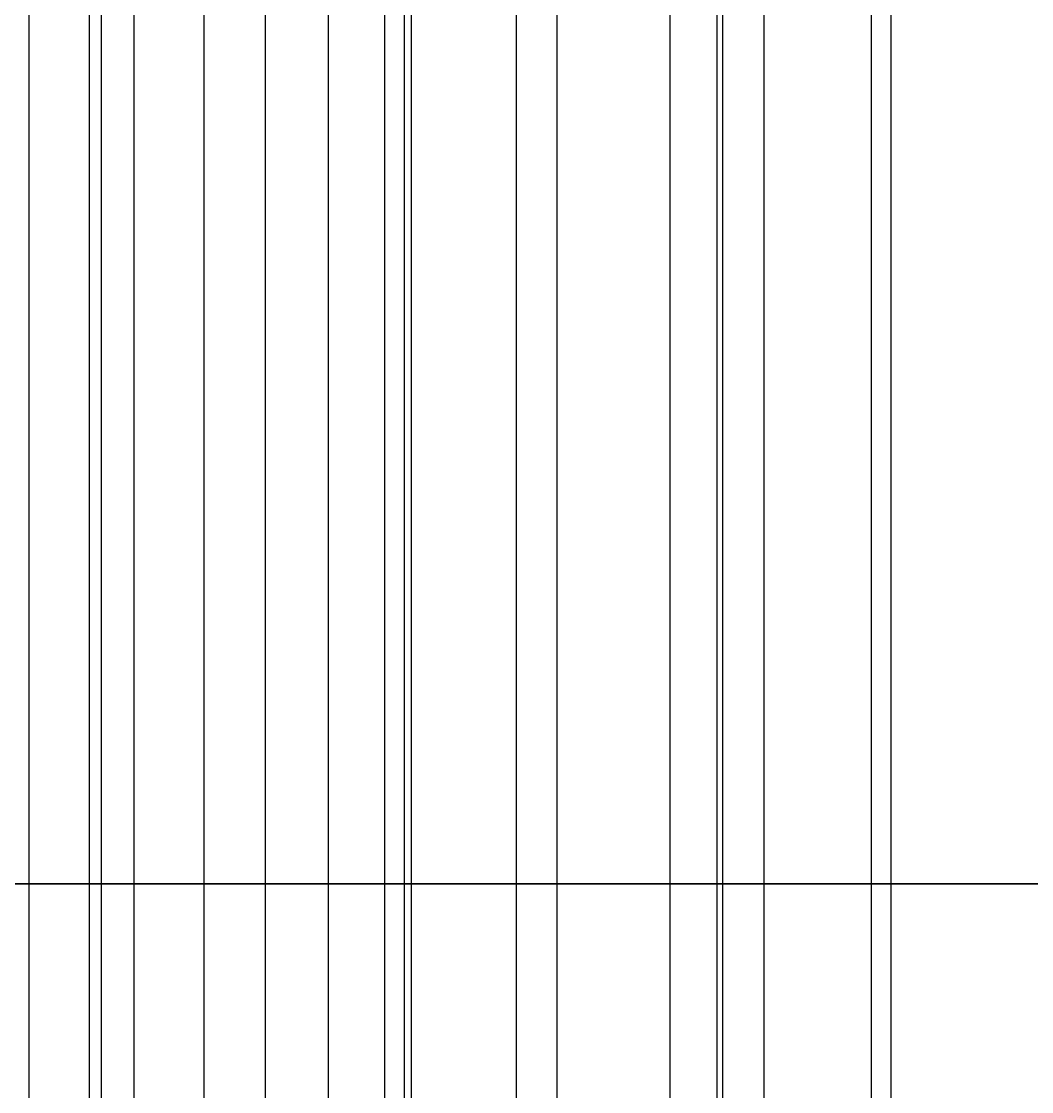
# Model space of a CAD drawing. Extents: x -60 to 60, y 140 to 264.
# Drawn here: x -55.649 to -54.051, y 197.172 to 198.863 of the extents above; entities that cross this region are included whole.
import ezdxf

# ---------------------------------------------------------------- set-up
doc = ezdxf.new("R2010")
doc.units = 0
doc.layers.add('Cut051011', color=7, linetype='CONTINUOUS')

msp = doc.modelspace()

# ---------------------------------------------------------------- linework, layer by layer
at = {"layer": 'Cut051011'}
for p, q in [((-55.6364, 197.5, 587.416), (-55.6364, 200.5, 587.416)), ((-55.6364, 197.5, 587.416), (-55.6364, 200.5, 587.416)), ((-55.6364, 197.5, 612.584), (-55.6364, 200.5, 612.584)), ((-55.6364, 197.5, 612.584), (-55.6364, 200.5, 612.584)), ((-55.5408, 197.5, 587.59), (-55.5408, 200.5, 587.59)), ((-55.5408, 197.5, 587.59), (-55.5408, 200.5, 587.59)), ((-55.5408, 197.5, 612.41), (-55.5408, 200.5, 612.41)), ((-55.5408, 197.5, 612.41), (-55.5408, 200.5, 612.41)), ((-55.5221, 197.5, 586.921), (-55.5221, 200.5, 586.921)), ((-55.5221, 197.5, 586.921), (-55.5221, 200.5, 586.921)), ((-55.5221, 197.5, 613.079), (-55.5221, 200.5, 613.079)), ((-55.5221, 197.5, 613.079), (-55.5221, 200.5, 613.079)), ((-55.4704, 197.5, 588.719), (-55.4704, 200.5, 588.719)), ((-55.4704, 197.5, 588.719), (-55.4704, 200.5, 588.719)), ((-55.4704, 197.5, 611.281), (-55.4704, 200.5, 611.281)), ((-55.4704, 197.5, 611.281), (-55.4704, 200.5, 611.281)), ((-55.3597, 197.5, 586.806), (-55.3597, 200.5, 586.806)), ((-55.3597, 197.5, 586.806), (-55.3597, 200.5, 586.806)), ((-55.3597, 197.5, 613.194), (-55.3597, 200.5, 613.194)), ((-55.3597, 197.5, 613.194), (-55.3597, 200.5, 613.194)), ((-55.2629, 197.5, 587.743), (-55.2629, 200.5, 587.743)), ((-55.2629, 197.5, 587.743), (-55.2629, 200.5, 587.743)), ((-55.2629, 197.5, 612.257), (-55.2629, 200.5, 612.257)), ((-55.2629, 197.5, 612.257), (-55.2629, 200.5, 612.257)), ((-55.1633, 197.5, 585.482), (-55.1633, 200.5, 585.482)), ((-55.1633, 197.5, 585.482), (-55.1633, 200.5, 585.482)), ((-55.1633, 197.5, 614.518), (-55.1633, 200.5, 614.518)), ((-55.1633, 197.5, 614.518), (-55.1633, 200.5, 614.518)), ((-55.0738, 197.5, 585.66), (-55.0738, 200.5, 585.66)), ((-55.0738, 197.5, 585.66), (-55.0738, 200.5, 585.66)), ((-55.0738, 197.5, 614.34), (-55.0738, 200.5, 614.34)), ((-55.0738, 197.5, 614.34), (-55.0738, 200.5, 614.34)), ((-55.0429, 197.5, 586.79), (-55.0429, 200.5, 586.79)), ((-55.0429, 197.5, 586.79), (-55.0429, 200.5, 586.79)), ((-55.0429, 197.5, 613.21), (-55.0429, 200.5, 613.21)), ((-55.0429, 197.5, 613.21), (-55.0429, 200.5, 613.21)), ((-55.0318, 197.5, 584.991), (-55.0318, 200.5, 584.991)), ((-55.0318, 197.5, 584.991), (-55.0318, 200.5, 584.991)), ((-55.0318, 197.5, 615.009), (-55.0318, 200.5, 615.009)), ((-55.0318, 197.5, 615.009), (-55.0318, 200.5, 615.009)), ((-54.8656, 197.5, 584.882), (-54.8656, 200.5, 584.882)), ((-54.8656, 197.5, 584.882), (-54.8656, 200.5, 584.882)), ((-54.8656, 197.5, 615.118), (-54.8656, 200.5, 615.118)), ((-54.8656, 197.5, 615.118), (-54.8656, 200.5, 615.118)), ((-54.8015, 197.5, 585.822), (-54.8015, 200.5, 585.822)), ((-54.8015, 197.5, 585.822), (-54.8015, 200.5, 585.822)), ((-54.8015, 197.5, 614.178), (-54.8015, 200.5, 614.178)), ((-54.8015, 197.5, 614.178), (-54.8015, 200.5, 614.178)), ((-54.6231, 197.5, 583.566), (-54.6231, 200.5, 583.566)), ((-54.6231, 197.5, 583.566), (-54.6231, 200.5, 583.566)), ((-54.6231, 197.5, 616.434), (-54.6231, 200.5, 616.434)), ((-54.6231, 197.5, 616.434), (-54.6231, 200.5, 616.434)), ((-54.5484, 197.5, 584.877), (-54.5484, 200.5, 584.877)), ((-54.5484, 197.5, 584.877), (-54.5484, 200.5, 584.877)), ((-54.5484, 197.5, 615.123), (-54.5484, 200.5, 615.123)), ((-54.5484, 197.5, 615.123), (-54.5484, 200.5, 615.123)), ((-54.5398, 197.5, 583.746), (-54.5398, 200.5, 583.746)), ((-54.5398, 197.5, 583.746), (-54.5398, 200.5, 583.746)), ((-54.5398, 197.5, 616.254), (-54.5398, 200.5, 616.254)), ((-54.5398, 197.5, 616.254), (-54.5398, 200.5, 616.254)), ((-54.4745, 197.5, 583.08), (-54.4745, 200.5, 583.08)), ((-54.4745, 197.5, 583.08), (-54.4745, 200.5, 583.08)), ((-54.4745, 197.5, 616.92), (-54.4745, 200.5, 616.92)), ((-54.4745, 197.5, 616.92), (-54.4745, 200.5, 616.92)), ((-54.3045, 197.5, 582.977), (-54.3045, 200.5, 582.977)), ((-54.3045, 197.5, 582.977), (-54.3045, 200.5, 582.977)), ((-54.3045, 197.5, 617.023), (-54.3045, 200.5, 617.023)), ((-54.3045, 197.5, 617.023), (-54.3045, 200.5, 617.023)), ((-54.2733, 197.5, 583.918), (-54.2733, 200.5, 583.918)), ((-54.2733, 197.5, 583.918), (-54.2733, 200.5, 583.918)), ((-54.2733, 197.5, 616.082), (-54.2733, 200.5, 616.082)), ((-54.2733, 197.5, 616.082), (-54.2733, 200.5, 616.082)), ((-55.6364, 194.5, 587.416), (-55.6364, 197.5, 587.416)), ((-55.6364, 194.5, 587.416), (-55.6364, 197.5, 587.416)), ((-55.6364, 194.5, 612.584), (-55.6364, 197.5, 612.584)), ((-55.6364, 194.5, 612.584), (-55.6364, 197.5, 612.584)), ((-55.5408, 194.5, 587.59), (-55.5408, 197.5, 587.59)), ((-55.5408, 194.5, 587.59), (-55.5408, 197.5, 587.59)), ((-55.5408, 194.5, 612.41), (-55.5408, 197.5, 612.41)), ((-55.5408, 194.5, 612.41), (-55.5408, 197.5, 612.41)), ((-55.5221, 194.5, 586.921), (-55.5221, 197.5, 586.921)), ((-55.5221, 194.5, 586.921), (-55.5221, 197.5, 586.921)), ((-55.5221, 194.5, 613.079), (-55.5221, 197.5, 613.079)), ((-55.5221, 194.5, 613.079), (-55.5221, 197.5, 613.079)), ((-55.4704, 194.5, 588.719), (-55.4704, 197.5, 588.719)), ((-55.4704, 194.5, 588.719), (-55.4704, 197.5, 588.719)), ((-55.4704, 194.5, 611.281), (-55.4704, 197.5, 611.281)), ((-55.4704, 194.5, 611.281), (-55.4704, 197.5, 611.281)), ((-55.3597, 194.5, 586.806), (-55.3597, 197.5, 586.806)), ((-55.3597, 194.5, 586.806), (-55.3597, 197.5, 586.806)), ((-55.3597, 194.5, 613.194), (-55.3597, 197.5, 613.194)), ((-55.3597, 194.5, 613.194), (-55.3597, 197.5, 613.194)), ((-55.2629, 194.5, 587.743), (-55.2629, 197.5, 587.743)), ((-55.2629, 194.5, 587.743), (-55.2629, 197.5, 587.743)), ((-55.2629, 194.5, 612.257), (-55.2629, 197.5, 612.257)), ((-55.2629, 194.5, 612.257), (-55.2629, 197.5, 612.257)), ((-55.1633, 194.5, 585.482), (-55.1633, 197.5, 585.482)), ((-55.1633, 194.5, 585.482), (-55.1633, 197.5, 585.482)), ((-55.1633, 194.5, 614.518), (-55.1633, 197.5, 614.518)), ((-55.1633, 194.5, 614.518), (-55.1633, 197.5, 614.518)), ((-55.0738, 194.5, 585.66), (-55.0738, 197.5, 585.66)), ((-55.0738, 194.5, 585.66), (-55.0738, 197.5, 585.66)), ((-55.0738, 194.5, 614.34), (-55.0738, 197.5, 614.34)), ((-55.0738, 194.5, 614.34), (-55.0738, 197.5, 614.34)), ((-55.0429, 194.5, 586.79), (-55.0429, 197.5, 586.79)), ((-55.0429, 194.5, 586.79), (-55.0429, 197.5, 586.79)), ((-55.0429, 194.5, 613.21), (-55.0429, 197.5, 613.21)), ((-55.0429, 194.5, 613.21), (-55.0429, 197.5, 613.21)), ((-55.0318, 194.5, 584.991), (-55.0318, 197.5, 584.991)), ((-55.0318, 194.5, 584.991), (-55.0318, 197.5, 584.991)), ((-55.0318, 194.5, 615.009), (-55.0318, 197.5, 615.009)), ((-55.0318, 194.5, 615.009), (-55.0318, 197.5, 615.009)), ((-54.8656, 194.5, 584.882), (-54.8656, 197.5, 584.882)), ((-54.8656, 194.5, 584.882), (-54.8656, 197.5, 584.882)), ((-54.8656, 194.5, 615.118), (-54.8656, 197.5, 615.118)), ((-54.8656, 194.5, 615.118), (-54.8656, 197.5, 615.118)), ((-54.8015, 194.5, 585.822), (-54.8015, 197.5, 585.822)), ((-54.8015, 194.5, 585.822), (-54.8015, 197.5, 585.822)), ((-54.8015, 194.5, 614.178), (-54.8015, 197.5, 614.178)), ((-54.8015, 194.5, 614.178), (-54.8015, 197.5, 614.178)), ((-54.6231, 194.5, 583.566), (-54.6231, 197.5, 583.566)), ((-54.6231, 194.5, 583.566), (-54.6231, 197.5, 583.566)), ((-54.6231, 194.5, 616.434), (-54.6231, 197.5, 616.434)), ((-54.6231, 194.5, 616.434), (-54.6231, 197.5, 616.434)), ((-54.5484, 194.5, 584.877), (-54.5484, 197.5, 584.877)), ((-54.5484, 194.5, 584.877), (-54.5484, 197.5, 584.877)), ((-54.5484, 194.5, 615.123), (-54.5484, 197.5, 615.123)), ((-54.5484, 194.5, 615.123), (-54.5484, 197.5, 615.123)), ((-54.5398, 194.5, 583.746), (-54.5398, 197.5, 583.746)), ((-54.5398, 194.5, 583.746), (-54.5398, 197.5, 583.746)), ((-54.5398, 194.5, 616.254), (-54.5398, 197.5, 616.254)), ((-54.5398, 194.5, 616.254), (-54.5398, 197.5, 616.254)), ((-54.4745, 194.5, 583.08), (-54.4745, 197.5, 583.08)), ((-54.4745, 194.5, 583.08), (-54.4745, 197.5, 583.08)), ((-54.4745, 194.5, 616.92), (-54.4745, 197.5, 616.92)), ((-54.4745, 194.5, 616.92), (-54.4745, 197.5, 616.92)), ((-54.3045, 194.5, 582.977), (-54.3045, 197.5, 582.977)), ((-54.3045, 194.5, 582.977), (-54.3045, 197.5, 582.977)), ((-54.3045, 194.5, 617.023), (-54.3045, 197.5, 617.023)), ((-54.3045, 194.5, 617.023), (-54.3045, 197.5, 617.023)), ((-54.2733, 194.5, 583.918), (-54.2733, 197.5, 583.918)), ((-54.2733, 194.5, 583.918), (-54.2733, 197.5, 583.918)), ((-54.2733, 194.5, 616.082), (-54.2733, 197.5, 616.082)), ((-54.2733, 194.5, 616.082), (-54.2733, 197.5, 616.082))]:
    msp.add_line(p, q, dxfattribs=at)
for centre in [(0, 203.5), (0, 203.5), (0, 200.5), (0, 200.5)]:
    msp.add_circle(centre, 60, dxfattribs=at)
for points, degree, knots in [([(-55.657, 197.5, 589.68), (-55.5899, 197.5, 589.728), (-55.5231, 197.5, 589.801), (-55.479, 197.5, 589.897), (-55.4344, 197.5, 589.992), (-55.4159, 197.5, 590.111), (-55.4366, 197.5, 590.225), (-55.4562, 197.5, 590.339), (-55.5143, 197.5, 590.445), (-55.5887, 197.5, 590.519), (-55.6631, 197.5, 590.594), (-55.7507, 197.5, 590.64), (-55.8303, 197.5, 590.662)], 3, [0, 0, 0, 0, 0.558599, 0.558599, 0.558599, 1.1172, 1.1172, 1.1172, 1.6758, 1.6758, 1.6758, 2.2344, 2.2344, 2.2344, 2.2344]), ([(-55.8303, 197.5, 609.338), (-55.7507, 197.5, 609.36), (-55.6631, 197.5, 609.406), (-55.5887, 197.5, 609.481), (-55.5143, 197.5, 609.555), (-55.4562, 197.5, 609.661), (-55.4366, 197.5, 609.775), (-55.4159, 197.5, 609.889), (-55.4344, 197.5, 610.008), (-55.479, 197.5, 610.103), (-55.5231, 197.5, 610.199), (-55.5899, 197.5, 610.272), (-55.657, 197.5, 610.32)], 3, [0, 0, 0, 0, 0.558599, 0.558599, 0.558599, 1.1172, 1.1172, 1.1172, 1.6758, 1.6758, 1.6758, 2.2344, 2.2344, 2.2344, 2.2344]), ([(-55.657, 197.5, 589.68), (-55.5899, 197.5, 589.728), (-55.5231, 197.5, 589.801), (-55.479, 197.5, 589.897), (-55.4344, 197.5, 589.992), (-55.4159, 197.5, 590.111), (-55.4366, 197.5, 590.225), (-55.4562, 197.5, 590.339), (-55.5143, 197.5, 590.445), (-55.5887, 197.5, 590.519), (-55.6631, 197.5, 590.594), (-55.7507, 197.5, 590.64), (-55.8303, 197.5, 590.662)], 3, [0, 0, 0, 0, 0.558599, 0.558599, 0.558599, 1.1172, 1.1172, 1.1172, 1.6758, 1.6758, 1.6758, 2.2344, 2.2344, 2.2344, 2.2344]), ([(-55.8303, 197.5, 609.338), (-55.7507, 197.5, 609.36), (-55.6631, 197.5, 609.406), (-55.5887, 197.5, 609.481), (-55.5143, 197.5, 609.555), (-55.4562, 197.5, 609.661), (-55.4366, 197.5, 609.775), (-55.4159, 197.5, 609.889), (-55.4344, 197.5, 610.008), (-55.479, 197.5, 610.103), (-55.5231, 197.5, 610.199), (-55.5899, 197.5, 610.272), (-55.657, 197.5, 610.32)], 3, [0, 0, 0, 0, 0.558599, 0.558599, 0.558599, 1.1172, 1.1172, 1.1172, 1.6758, 1.6758, 1.6758, 2.2344, 2.2344, 2.2344, 2.2344]), ([(-55.657, 197.5, 589.68), (-55.5899, 197.5, 589.728), (-55.5231, 197.5, 589.801), (-55.479, 197.5, 589.897), (-55.4344, 197.5, 589.992), (-55.4159, 197.5, 590.111), (-55.4366, 197.5, 590.225), (-55.4562, 197.5, 590.339), (-55.5143, 197.5, 590.445), (-55.5887, 197.5, 590.519), (-55.6631, 197.5, 590.594), (-55.7507, 197.5, 590.64), (-55.8303, 197.5, 590.662)], 3, [0, 0, 0, 0, 0.558599, 0.558599, 0.558599, 1.1172, 1.1172, 1.1172, 1.6758, 1.6758, 1.6758, 2.2344, 2.2344, 2.2344, 2.2344]), ([(-55.8303, 197.5, 609.338), (-55.7507, 197.5, 609.36), (-55.6631, 197.5, 609.406), (-55.5887, 197.5, 609.481), (-55.5143, 197.5, 609.555), (-55.4562, 197.5, 609.661), (-55.4366, 197.5, 609.775), (-55.4159, 197.5, 609.889), (-55.4344, 197.5, 610.008), (-55.479, 197.5, 610.103), (-55.5231, 197.5, 610.199), (-55.5899, 197.5, 610.272), (-55.657, 197.5, 610.32)], 3, [0, 0, 0, 0, 0.558599, 0.558599, 0.558599, 1.1172, 1.1172, 1.1172, 1.6758, 1.6758, 1.6758, 2.2344, 2.2344, 2.2344, 2.2344]), ([(-55.657, 197.5, 589.68), (-55.5899, 197.5, 589.728), (-55.5231, 197.5, 589.801), (-55.479, 197.5, 589.897), (-55.4344, 197.5, 589.992), (-55.4159, 197.5, 590.111), (-55.4366, 197.5, 590.225), (-55.4562, 197.5, 590.339), (-55.5143, 197.5, 590.445), (-55.5887, 197.5, 590.519), (-55.6631, 197.5, 590.594), (-55.7507, 197.5, 590.64), (-55.8303, 197.5, 590.662)], 3, [0, 0, 0, 0, 0.558599, 0.558599, 0.558599, 1.1172, 1.1172, 1.1172, 1.6758, 1.6758, 1.6758, 2.2344, 2.2344, 2.2344, 2.2344]), ([(-55.8303, 197.5, 609.338), (-55.7507, 197.5, 609.36), (-55.6631, 197.5, 609.406), (-55.5887, 197.5, 609.481), (-55.5143, 197.5, 609.555), (-55.4562, 197.5, 609.661), (-55.4366, 197.5, 609.775), (-55.4159, 197.5, 609.889), (-55.4344, 197.5, 610.008), (-55.479, 197.5, 610.103), (-55.5231, 197.5, 610.199), (-55.5899, 197.5, 610.272), (-55.657, 197.5, 610.32)], 3, [0, 0, 0, 0, 0.558599, 0.558599, 0.558599, 1.1172, 1.1172, 1.1172, 1.6758, 1.6758, 1.6758, 2.2344, 2.2344, 2.2344, 2.2344]), ([(-55.6364, 197.5, 587.416), (-55.6487, 197.5, 587.468), (-55.6216, 197.5, 587.521), (-55.591, 197.5, 587.573), (-55.5408, 197.5, 587.59)], 2, [0, 0, 0, 0.724386, 0.724386, 1.44877, 1.44877, 1.44877]), ([(-55.5408, 197.5, 612.41), (-55.591, 197.5, 612.427), (-55.6216, 197.5, 612.479), (-55.6487, 197.5, 612.532), (-55.6364, 197.5, 612.584)], 2, [0, 0, 0, 0.724386, 0.724386, 1.44877, 1.44877, 1.44877]), ([(-55.6364, 197.5, 587.416), (-55.6487, 197.5, 587.468), (-55.6216, 197.5, 587.521), (-55.591, 197.5, 587.573), (-55.5408, 197.5, 587.59)], 2, [0, 0, 0, 0.724386, 0.724386, 1.44877, 1.44877, 1.44877]), ([(-55.5408, 197.5, 612.41), (-55.591, 197.5, 612.427), (-55.6216, 197.5, 612.479), (-55.6487, 197.5, 612.532), (-55.6364, 197.5, 612.584)], 2, [0, 0, 0, 0.724386, 0.724386, 1.44877, 1.44877, 1.44877]), ([(-55.6364, 197.5, 587.416), (-55.6487, 197.5, 587.468), (-55.6216, 197.5, 587.521), (-55.591, 197.5, 587.573), (-55.5408, 197.5, 587.59)], 2, [0, 0, 0, 0.724386, 0.724386, 1.44877, 1.44877, 1.44877]), ([(-55.5408, 197.5, 612.41), (-55.591, 197.5, 612.427), (-55.6216, 197.5, 612.479), (-55.6487, 197.5, 612.532), (-55.6364, 197.5, 612.584)], 2, [0, 0, 0, 0.724386, 0.724386, 1.44877, 1.44877, 1.44877]), ([(-55.6364, 197.5, 587.416), (-55.6487, 197.5, 587.468), (-55.6216, 197.5, 587.521), (-55.591, 197.5, 587.573), (-55.5408, 197.5, 587.59)], 2, [0, 0, 0, 0.724386, 0.724386, 1.44877, 1.44877, 1.44877]), ([(-55.5408, 197.5, 612.41), (-55.591, 197.5, 612.427), (-55.6216, 197.5, 612.479), (-55.6487, 197.5, 612.532), (-55.6364, 197.5, 612.584)], 2, [0, 0, 0, 0.724386, 0.724386, 1.44877, 1.44877, 1.44877]), ([(-55.3597, 197.5, 586.806), (-55.4125, 197.5, 586.8), (-55.4626, 197.5, 586.833), (-55.5105, 197.5, 586.869), (-55.5221, 197.5, 586.921)], 2, [0, 0, 0, 0.724386, 0.724386, 1.44877, 1.44877, 1.44877]), ([(-55.5221, 197.5, 613.079), (-55.5105, 197.5, 613.131), (-55.4626, 197.5, 613.167), (-55.4125, 197.5, 613.2), (-55.3597, 197.5, 613.194)], 2, [0, 0, 0, 0.724386, 0.724386, 1.44877, 1.44877, 1.44877]), ([(-55.3597, 197.5, 586.806), (-55.4125, 197.5, 586.8), (-55.4626, 197.5, 586.833), (-55.5105, 197.5, 586.869), (-55.5221, 197.5, 586.921)], 2, [0, 0, 0, 0.724386, 0.724386, 1.44877, 1.44877, 1.44877]), ([(-55.5221, 197.5, 613.079), (-55.5105, 197.5, 613.131), (-55.4626, 197.5, 613.167), (-55.4125, 197.5, 613.2), (-55.3597, 197.5, 613.194)], 2, [0, 0, 0, 0.724386, 0.724386, 1.44877, 1.44877, 1.44877]), ([(-55.3597, 197.5, 586.806), (-55.4125, 197.5, 586.8), (-55.4626, 197.5, 586.833), (-55.5105, 197.5, 586.869), (-55.5221, 197.5, 586.921)], 2, [0, 0, 0, 0.724386, 0.724386, 1.44877, 1.44877, 1.44877]), ([(-55.5221, 197.5, 613.079), (-55.5105, 197.5, 613.131), (-55.4626, 197.5, 613.167), (-55.4125, 197.5, 613.2), (-55.3597, 197.5, 613.194)], 2, [0, 0, 0, 0.724386, 0.724386, 1.44877, 1.44877, 1.44877]), ([(-55.3597, 197.5, 586.806), (-55.4125, 197.5, 586.8), (-55.4626, 197.5, 586.833), (-55.5105, 197.5, 586.869), (-55.5221, 197.5, 586.921)], 2, [0, 0, 0, 0.724386, 0.724386, 1.44877, 1.44877, 1.44877]), ([(-55.5221, 197.5, 613.079), (-55.5105, 197.5, 613.131), (-55.4626, 197.5, 613.167), (-55.4125, 197.5, 613.2), (-55.3597, 197.5, 613.194)], 2, [0, 0, 0, 0.724386, 0.724386, 1.44877, 1.44877, 1.44877]), ([(-55.2629, 197.5, 587.743), (-55.1976, 197.5, 587.794), (-55.1334, 197.5, 587.869), (-55.0926, 197.5, 587.967), (-55.0514, 197.5, 588.063), (-55.037, 197.5, 588.183), (-55.0617, 197.5, 588.296), (-55.0853, 197.5, 588.41), (-55.147, 197.5, 588.513), (-55.224, 197.5, 588.585), (-55.3009, 197.5, 588.657), (-55.39, 197.5, 588.7), (-55.4704, 197.5, 588.719)], 3, [0, 0, 0, 0, 0.558599, 0.558599, 0.558599, 1.1172, 1.1172, 1.1172, 1.6758, 1.6758, 1.6758, 2.2344, 2.2344, 2.2344, 2.2344]), ([(-55.4704, 197.5, 611.281), (-55.39, 197.5, 611.3), (-55.3009, 197.5, 611.343), (-55.224, 197.5, 611.415), (-55.147, 197.5, 611.487), (-55.0853, 197.5, 611.59), (-55.0617, 197.5, 611.704), (-55.037, 197.5, 611.817), (-55.0514, 197.5, 611.937), (-55.0926, 197.5, 612.033), (-55.1334, 197.5, 612.131), (-55.1976, 197.5, 612.206), (-55.2629, 197.5, 612.257)], 3, [0, 0, 0, 0, 0.558599, 0.558599, 0.558599, 1.1172, 1.1172, 1.1172, 1.6758, 1.6758, 1.6758, 2.2344, 2.2344, 2.2344, 2.2344]), ([(-55.2629, 197.5, 587.743), (-55.1976, 197.5, 587.794), (-55.1334, 197.5, 587.869), (-55.0926, 197.5, 587.967), (-55.0514, 197.5, 588.063), (-55.037, 197.5, 588.183), (-55.0617, 197.5, 588.296), (-55.0853, 197.5, 588.41), (-55.147, 197.5, 588.513), (-55.224, 197.5, 588.585), (-55.3009, 197.5, 588.657), (-55.39, 197.5, 588.7), (-55.4704, 197.5, 588.719)], 3, [0, 0, 0, 0, 0.558599, 0.558599, 0.558599, 1.1172, 1.1172, 1.1172, 1.6758, 1.6758, 1.6758, 2.2344, 2.2344, 2.2344, 2.2344]), ([(-55.4704, 197.5, 611.281), (-55.39, 197.5, 611.3), (-55.3009, 197.5, 611.343), (-55.224, 197.5, 611.415), (-55.147, 197.5, 611.487), (-55.0853, 197.5, 611.59), (-55.0617, 197.5, 611.704), (-55.037, 197.5, 611.817), (-55.0514, 197.5, 611.937), (-55.0926, 197.5, 612.033), (-55.1334, 197.5, 612.131), (-55.1976, 197.5, 612.206), (-55.2629, 197.5, 612.257)], 3, [0, 0, 0, 0, 0.558599, 0.558599, 0.558599, 1.1172, 1.1172, 1.1172, 1.6758, 1.6758, 1.6758, 2.2344, 2.2344, 2.2344, 2.2344]), ([(-55.2629, 197.5, 587.743), (-55.1976, 197.5, 587.794), (-55.1334, 197.5, 587.869), (-55.0926, 197.5, 587.967), (-55.0514, 197.5, 588.063), (-55.037, 197.5, 588.183), (-55.0617, 197.5, 588.296), (-55.0853, 197.5, 588.41), (-55.147, 197.5, 588.513), (-55.224, 197.5, 588.585), (-55.3009, 197.5, 588.657), (-55.39, 197.5, 588.7), (-55.4704, 197.5, 588.719)], 3, [0, 0, 0, 0, 0.558599, 0.558599, 0.558599, 1.1172, 1.1172, 1.1172, 1.6758, 1.6758, 1.6758, 2.2344, 2.2344, 2.2344, 2.2344]), ([(-55.4704, 197.5, 611.281), (-55.39, 197.5, 611.3), (-55.3009, 197.5, 611.343), (-55.224, 197.5, 611.415), (-55.147, 197.5, 611.487), (-55.0853, 197.5, 611.59), (-55.0617, 197.5, 611.704), (-55.037, 197.5, 611.817), (-55.0514, 197.5, 611.937), (-55.0926, 197.5, 612.033), (-55.1334, 197.5, 612.131), (-55.1976, 197.5, 612.206), (-55.2629, 197.5, 612.257)], 3, [0, 0, 0, 0, 0.558599, 0.558599, 0.558599, 1.1172, 1.1172, 1.1172, 1.6758, 1.6758, 1.6758, 2.2344, 2.2344, 2.2344, 2.2344]), ([(-55.2629, 197.5, 587.743), (-55.1976, 197.5, 587.794), (-55.1334, 197.5, 587.869), (-55.0926, 197.5, 587.967), (-55.0514, 197.5, 588.063), (-55.037, 197.5, 588.183), (-55.0617, 197.5, 588.296), (-55.0853, 197.5, 588.41), (-55.147, 197.5, 588.513), (-55.224, 197.5, 588.585), (-55.3009, 197.5, 588.657), (-55.39, 197.5, 588.7), (-55.4704, 197.5, 588.719)], 3, [0, 0, 0, 0, 0.558599, 0.558599, 0.558599, 1.1172, 1.1172, 1.1172, 1.6758, 1.6758, 1.6758, 2.2344, 2.2344, 2.2344, 2.2344]), ([(-55.4704, 197.5, 611.281), (-55.39, 197.5, 611.3), (-55.3009, 197.5, 611.343), (-55.224, 197.5, 611.415), (-55.147, 197.5, 611.487), (-55.0853, 197.5, 611.59), (-55.0617, 197.5, 611.704), (-55.037, 197.5, 611.817), (-55.0514, 197.5, 611.937), (-55.0926, 197.5, 612.033), (-55.1334, 197.5, 612.131), (-55.1976, 197.5, 612.206), (-55.2629, 197.5, 612.257)], 3, [0, 0, 0, 0, 0.558599, 0.558599, 0.558599, 1.1172, 1.1172, 1.1172, 1.6758, 1.6758, 1.6758, 2.2344, 2.2344, 2.2344, 2.2344]), ([(-55.1633, 197.5, 585.482), (-55.1774, 197.5, 585.533), (-55.1522, 197.5, 585.588), (-55.1234, 197.5, 585.64), (-55.0738, 197.5, 585.66)], 2, [0, 0, 0, 0.724386, 0.724386, 1.44877, 1.44877, 1.44877]), ([(-55.0738, 197.5, 614.34), (-55.1234, 197.5, 614.36), (-55.1522, 197.5, 614.412), (-55.1774, 197.5, 614.467), (-55.1633, 197.5, 614.518)], 2, [0, 0, 0, 0.724386, 0.724386, 1.44877, 1.44877, 1.44877]), ([(-55.1633, 197.5, 585.482), (-55.1774, 197.5, 585.533), (-55.1522, 197.5, 585.588), (-55.1234, 197.5, 585.64), (-55.0738, 197.5, 585.66)], 2, [0, 0, 0, 0.724386, 0.724386, 1.44877, 1.44877, 1.44877]), ([(-55.0738, 197.5, 614.34), (-55.1234, 197.5, 614.36), (-55.1522, 197.5, 614.412), (-55.1774, 197.5, 614.467), (-55.1633, 197.5, 614.518)], 2, [0, 0, 0, 0.724386, 0.724386, 1.44877, 1.44877, 1.44877]), ([(-55.1633, 197.5, 585.482), (-55.1774, 197.5, 585.533), (-55.1522, 197.5, 585.588), (-55.1234, 197.5, 585.64), (-55.0738, 197.5, 585.66)], 2, [0, 0, 0, 0.724386, 0.724386, 1.44877, 1.44877, 1.44877]), ([(-55.0738, 197.5, 614.34), (-55.1234, 197.5, 614.36), (-55.1522, 197.5, 614.412), (-55.1774, 197.5, 614.467), (-55.1633, 197.5, 614.518)], 2, [0, 0, 0, 0.724386, 0.724386, 1.44877, 1.44877, 1.44877]), ([(-55.1633, 197.5, 585.482), (-55.1774, 197.5, 585.533), (-55.1522, 197.5, 585.588), (-55.1234, 197.5, 585.64), (-55.0738, 197.5, 585.66)], 2, [0, 0, 0, 0.724386, 0.724386, 1.44877, 1.44877, 1.44877]), ([(-55.0738, 197.5, 614.34), (-55.1234, 197.5, 614.36), (-55.1522, 197.5, 614.412), (-55.1774, 197.5, 614.467), (-55.1633, 197.5, 614.518)], 2, [0, 0, 0, 0.724386, 0.724386, 1.44877, 1.44877, 1.44877]), ([(-54.8015, 197.5, 585.822), (-54.738, 197.5, 585.875), (-54.6764, 197.5, 585.952), (-54.639, 197.5, 586.051), (-54.6013, 197.5, 586.149), (-54.5911, 197.5, 586.269), (-54.6197, 197.5, 586.382), (-54.6472, 197.5, 586.495), (-54.7125, 197.5, 586.596), (-54.7919, 197.5, 586.665), (-54.8714, 197.5, 586.734), (-54.9619, 197.5, 586.773), (-55.0429, 197.5, 586.79)], 3, [0, 0, 0, 0, 0.558599, 0.558599, 0.558599, 1.1172, 1.1172, 1.1172, 1.6758, 1.6758, 1.6758, 2.2344, 2.2344, 2.2344, 2.2344]), ([(-55.0429, 197.5, 613.21), (-54.9619, 197.5, 613.227), (-54.8714, 197.5, 613.266), (-54.7919, 197.5, 613.335), (-54.7125, 197.5, 613.404), (-54.6472, 197.5, 613.505), (-54.6197, 197.5, 613.618), (-54.5911, 197.5, 613.731), (-54.6013, 197.5, 613.851), (-54.639, 197.5, 613.949), (-54.6764, 197.5, 614.048), (-54.738, 197.5, 614.125), (-54.8015, 197.5, 614.178)], 3, [0, 0, 0, 0, 0.558599, 0.558599, 0.558599, 1.1172, 1.1172, 1.1172, 1.6758, 1.6758, 1.6758, 2.2344, 2.2344, 2.2344, 2.2344]), ([(-54.8015, 197.5, 585.822), (-54.738, 197.5, 585.875), (-54.6764, 197.5, 585.952), (-54.639, 197.5, 586.051), (-54.6013, 197.5, 586.149), (-54.5911, 197.5, 586.269), (-54.6197, 197.5, 586.382), (-54.6472, 197.5, 586.495), (-54.7125, 197.5, 586.596), (-54.7919, 197.5, 586.665), (-54.8714, 197.5, 586.734), (-54.9619, 197.5, 586.773), (-55.0429, 197.5, 586.79)], 3, [0, 0, 0, 0, 0.558599, 0.558599, 0.558599, 1.1172, 1.1172, 1.1172, 1.6758, 1.6758, 1.6758, 2.2344, 2.2344, 2.2344, 2.2344]), ([(-55.0429, 197.5, 613.21), (-54.9619, 197.5, 613.227), (-54.8714, 197.5, 613.266), (-54.7919, 197.5, 613.335), (-54.7125, 197.5, 613.404), (-54.6472, 197.5, 613.505), (-54.6197, 197.5, 613.618), (-54.5911, 197.5, 613.731), (-54.6013, 197.5, 613.851), (-54.639, 197.5, 613.949), (-54.6764, 197.5, 614.048), (-54.738, 197.5, 614.125), (-54.8015, 197.5, 614.178)], 3, [0, 0, 0, 0, 0.558599, 0.558599, 0.558599, 1.1172, 1.1172, 1.1172, 1.6758, 1.6758, 1.6758, 2.2344, 2.2344, 2.2344, 2.2344]), ([(-54.8015, 197.5, 585.822), (-54.738, 197.5, 585.875), (-54.6764, 197.5, 585.952), (-54.639, 197.5, 586.051), (-54.6013, 197.5, 586.149), (-54.5911, 197.5, 586.269), (-54.6197, 197.5, 586.382), (-54.6472, 197.5, 586.495), (-54.7125, 197.5, 586.596), (-54.7919, 197.5, 586.665), (-54.8714, 197.5, 586.734), (-54.9619, 197.5, 586.773), (-55.0429, 197.5, 586.79)], 3, [0, 0, 0, 0, 0.558599, 0.558599, 0.558599, 1.1172, 1.1172, 1.1172, 1.6758, 1.6758, 1.6758, 2.2344, 2.2344, 2.2344, 2.2344]), ([(-55.0429, 197.5, 613.21), (-54.9619, 197.5, 613.227), (-54.8714, 197.5, 613.266), (-54.7919, 197.5, 613.335), (-54.7125, 197.5, 613.404), (-54.6472, 197.5, 613.505), (-54.6197, 197.5, 613.618), (-54.5911, 197.5, 613.731), (-54.6013, 197.5, 613.851), (-54.639, 197.5, 613.949), (-54.6764, 197.5, 614.048), (-54.738, 197.5, 614.125), (-54.8015, 197.5, 614.178)], 3, [0, 0, 0, 0, 0.558599, 0.558599, 0.558599, 1.1172, 1.1172, 1.1172, 1.6758, 1.6758, 1.6758, 2.2344, 2.2344, 2.2344, 2.2344]), ([(-54.8015, 197.5, 585.822), (-54.738, 197.5, 585.875), (-54.6764, 197.5, 585.952), (-54.639, 197.5, 586.051), (-54.6013, 197.5, 586.149), (-54.5911, 197.5, 586.269), (-54.6197, 197.5, 586.382), (-54.6472, 197.5, 586.495), (-54.7125, 197.5, 586.596), (-54.7919, 197.5, 586.665), (-54.8714, 197.5, 586.734), (-54.9619, 197.5, 586.773), (-55.0429, 197.5, 586.79)], 3, [0, 0, 0, 0, 0.558599, 0.558599, 0.558599, 1.1172, 1.1172, 1.1172, 1.6758, 1.6758, 1.6758, 2.2344, 2.2344, 2.2344, 2.2344]), ([(-55.0429, 197.5, 613.21), (-54.9619, 197.5, 613.227), (-54.8714, 197.5, 613.266), (-54.7919, 197.5, 613.335), (-54.7125, 197.5, 613.404), (-54.6472, 197.5, 613.505), (-54.6197, 197.5, 613.618), (-54.5911, 197.5, 613.731), (-54.6013, 197.5, 613.851), (-54.639, 197.5, 613.949), (-54.6764, 197.5, 614.048), (-54.738, 197.5, 614.125), (-54.8015, 197.5, 614.178)], 3, [0, 0, 0, 0, 0.558599, 0.558599, 0.558599, 1.1172, 1.1172, 1.1172, 1.6758, 1.6758, 1.6758, 2.2344, 2.2344, 2.2344, 2.2344]), ([(-54.8656, 197.5, 584.882), (-54.9181, 197.5, 584.874), (-54.9693, 197.5, 584.905), (-55.0184, 197.5, 584.94), (-55.0318, 197.5, 584.991)], 2, [0, 0, 0, 0.724386, 0.724386, 1.44877, 1.44877, 1.44877]), ([(-55.0318, 197.5, 615.009), (-55.0184, 197.5, 615.06), (-54.9693, 197.5, 615.095), (-54.9181, 197.5, 615.126), (-54.8656, 197.5, 615.118)], 2, [0, 0, 0, 0.724386, 0.724386, 1.44877, 1.44877, 1.44877]), ([(-54.8656, 197.5, 584.882), (-54.9181, 197.5, 584.874), (-54.9693, 197.5, 584.905), (-55.0184, 197.5, 584.94), (-55.0318, 197.5, 584.991)], 2, [0, 0, 0, 0.724386, 0.724386, 1.44877, 1.44877, 1.44877]), ([(-55.0318, 197.5, 615.009), (-55.0184, 197.5, 615.06), (-54.9693, 197.5, 615.095), (-54.9181, 197.5, 615.126), (-54.8656, 197.5, 615.118)], 2, [0, 0, 0, 0.724386, 0.724386, 1.44877, 1.44877, 1.44877]), ([(-54.8656, 197.5, 584.882), (-54.9181, 197.5, 584.874), (-54.9693, 197.5, 584.905), (-55.0184, 197.5, 584.94), (-55.0318, 197.5, 584.991)], 2, [0, 0, 0, 0.724386, 0.724386, 1.44877, 1.44877, 1.44877]), ([(-55.0318, 197.5, 615.009), (-55.0184, 197.5, 615.06), (-54.9693, 197.5, 615.095), (-54.9181, 197.5, 615.126), (-54.8656, 197.5, 615.118)], 2, [0, 0, 0, 0.724386, 0.724386, 1.44877, 1.44877, 1.44877]), ([(-54.8656, 197.5, 584.882), (-54.9181, 197.5, 584.874), (-54.9693, 197.5, 584.905), (-55.0184, 197.5, 584.94), (-55.0318, 197.5, 584.991)], 2, [0, 0, 0, 0.724386, 0.724386, 1.44877, 1.44877, 1.44877]), ([(-55.0318, 197.5, 615.009), (-55.0184, 197.5, 615.06), (-54.9693, 197.5, 615.095), (-54.9181, 197.5, 615.126), (-54.8656, 197.5, 615.118)], 2, [0, 0, 0, 0.724386, 0.724386, 1.44877, 1.44877, 1.44877]), ([(-54.6231, 197.5, 583.566), (-54.6389, 197.5, 583.616), (-54.6156, 197.5, 583.672), (-54.5887, 197.5, 583.725), (-54.5398, 197.5, 583.746)], 2, [0, 0, 0, 0.724386, 0.724386, 1.44877, 1.44877, 1.44877]), ([(-54.5398, 197.5, 616.254), (-54.5887, 197.5, 616.275), (-54.6156, 197.5, 616.328), (-54.6389, 197.5, 616.384), (-54.6231, 197.5, 616.434)], 2, [0, 0, 0, 0.724386, 0.724386, 1.44877, 1.44877, 1.44877]), ([(-54.6231, 197.5, 583.566), (-54.6389, 197.5, 583.616), (-54.6156, 197.5, 583.672), (-54.5887, 197.5, 583.725), (-54.5398, 197.5, 583.746)], 2, [0, 0, 0, 0.724386, 0.724386, 1.44877, 1.44877, 1.44877]), ([(-54.5398, 197.5, 616.254), (-54.5887, 197.5, 616.275), (-54.6156, 197.5, 616.328), (-54.6389, 197.5, 616.384), (-54.6231, 197.5, 616.434)], 2, [0, 0, 0, 0.724386, 0.724386, 1.44877, 1.44877, 1.44877]), ([(-54.6231, 197.5, 583.566), (-54.6389, 197.5, 583.616), (-54.6156, 197.5, 583.672), (-54.5887, 197.5, 583.725), (-54.5398, 197.5, 583.746)], 2, [0, 0, 0, 0.724386, 0.724386, 1.44877, 1.44877, 1.44877]), ([(-54.5398, 197.5, 616.254), (-54.5887, 197.5, 616.275), (-54.6156, 197.5, 616.328), (-54.6389, 197.5, 616.384), (-54.6231, 197.5, 616.434)], 2, [0, 0, 0, 0.724386, 0.724386, 1.44877, 1.44877, 1.44877]), ([(-54.6231, 197.5, 583.566), (-54.6389, 197.5, 583.616), (-54.6156, 197.5, 583.672), (-54.5887, 197.5, 583.725), (-54.5398, 197.5, 583.746)], 2, [0, 0, 0, 0.724386, 0.724386, 1.44877, 1.44877, 1.44877]), ([(-54.5398, 197.5, 616.254), (-54.5887, 197.5, 616.275), (-54.6156, 197.5, 616.328), (-54.6389, 197.5, 616.384), (-54.6231, 197.5, 616.434)], 2, [0, 0, 0, 0.724386, 0.724386, 1.44877, 1.44877, 1.44877]), ([(-54.2733, 197.5, 583.918), (-54.2117, 197.5, 583.974), (-54.1528, 197.5, 584.053), (-54.119, 197.5, 584.153), (-54.0846, 197.5, 584.252), (-54.0786, 197.5, 584.372), (-54.1111, 197.5, 584.484), (-54.1426, 197.5, 584.596), (-54.2114, 197.5, 584.694), (-54.2932, 197.5, 584.76), (-54.375, 197.5, 584.827), (-54.4668, 197.5, 584.863), (-54.5484, 197.5, 584.877)], 3, [0, 0, 0, 0, 0.558599, 0.558599, 0.558599, 1.1172, 1.1172, 1.1172, 1.6758, 1.6758, 1.6758, 2.2344, 2.2344, 2.2344, 2.2344]), ([(-54.5484, 197.5, 615.123), (-54.4668, 197.5, 615.137), (-54.375, 197.5, 615.173), (-54.2932, 197.5, 615.24), (-54.2114, 197.5, 615.306), (-54.1426, 197.5, 615.404), (-54.1111, 197.5, 615.516), (-54.0786, 197.5, 615.628), (-54.0846, 197.5, 615.748), (-54.119, 197.5, 615.847), (-54.1528, 197.5, 615.947), (-54.2117, 197.5, 616.026), (-54.2733, 197.5, 616.082)], 3, [0, 0, 0, 0, 0.558599, 0.558599, 0.558599, 1.1172, 1.1172, 1.1172, 1.6758, 1.6758, 1.6758, 2.2344, 2.2344, 2.2344, 2.2344]), ([(-54.2733, 197.5, 583.918), (-54.2117, 197.5, 583.974), (-54.1528, 197.5, 584.053), (-54.119, 197.5, 584.153), (-54.0846, 197.5, 584.252), (-54.0786, 197.5, 584.372), (-54.1111, 197.5, 584.484), (-54.1426, 197.5, 584.596), (-54.2114, 197.5, 584.694), (-54.2932, 197.5, 584.76), (-54.375, 197.5, 584.827), (-54.4668, 197.5, 584.863), (-54.5484, 197.5, 584.877)], 3, [0, 0, 0, 0, 0.558599, 0.558599, 0.558599, 1.1172, 1.1172, 1.1172, 1.6758, 1.6758, 1.6758, 2.2344, 2.2344, 2.2344, 2.2344]), ([(-54.5484, 197.5, 615.123), (-54.4668, 197.5, 615.137), (-54.375, 197.5, 615.173), (-54.2932, 197.5, 615.24), (-54.2114, 197.5, 615.306), (-54.1426, 197.5, 615.404), (-54.1111, 197.5, 615.516), (-54.0786, 197.5, 615.628), (-54.0846, 197.5, 615.748), (-54.119, 197.5, 615.847), (-54.1528, 197.5, 615.947), (-54.2117, 197.5, 616.026), (-54.2733, 197.5, 616.082)], 3, [0, 0, 0, 0, 0.558599, 0.558599, 0.558599, 1.1172, 1.1172, 1.1172, 1.6758, 1.6758, 1.6758, 2.2344, 2.2344, 2.2344, 2.2344]), ([(-54.2733, 197.5, 583.918), (-54.2117, 197.5, 583.974), (-54.1528, 197.5, 584.053), (-54.119, 197.5, 584.153), (-54.0846, 197.5, 584.252), (-54.0786, 197.5, 584.372), (-54.1111, 197.5, 584.484), (-54.1426, 197.5, 584.596), (-54.2114, 197.5, 584.694), (-54.2932, 197.5, 584.76), (-54.375, 197.5, 584.827), (-54.4668, 197.5, 584.863), (-54.5484, 197.5, 584.877)], 3, [0, 0, 0, 0, 0.558599, 0.558599, 0.558599, 1.1172, 1.1172, 1.1172, 1.6758, 1.6758, 1.6758, 2.2344, 2.2344, 2.2344, 2.2344]), ([(-54.5484, 197.5, 615.123), (-54.4668, 197.5, 615.137), (-54.375, 197.5, 615.173), (-54.2932, 197.5, 615.24), (-54.2114, 197.5, 615.306), (-54.1426, 197.5, 615.404), (-54.1111, 197.5, 615.516), (-54.0786, 197.5, 615.628), (-54.0846, 197.5, 615.748), (-54.119, 197.5, 615.847), (-54.1528, 197.5, 615.947), (-54.2117, 197.5, 616.026), (-54.2733, 197.5, 616.082)], 3, [0, 0, 0, 0, 0.558599, 0.558599, 0.558599, 1.1172, 1.1172, 1.1172, 1.6758, 1.6758, 1.6758, 2.2344, 2.2344, 2.2344, 2.2344]), ([(-54.2733, 197.5, 583.918), (-54.2117, 197.5, 583.974), (-54.1528, 197.5, 584.053), (-54.119, 197.5, 584.153), (-54.0846, 197.5, 584.252), (-54.0786, 197.5, 584.372), (-54.1111, 197.5, 584.484), (-54.1426, 197.5, 584.596), (-54.2114, 197.5, 584.694), (-54.2932, 197.5, 584.76), (-54.375, 197.5, 584.827), (-54.4668, 197.5, 584.863), (-54.5484, 197.5, 584.877)], 3, [0, 0, 0, 0, 0.558599, 0.558599, 0.558599, 1.1172, 1.1172, 1.1172, 1.6758, 1.6758, 1.6758, 2.2344, 2.2344, 2.2344, 2.2344]), ([(-54.5484, 197.5, 615.123), (-54.4668, 197.5, 615.137), (-54.375, 197.5, 615.173), (-54.2932, 197.5, 615.24), (-54.2114, 197.5, 615.306), (-54.1426, 197.5, 615.404), (-54.1111, 197.5, 615.516), (-54.0786, 197.5, 615.628), (-54.0846, 197.5, 615.748), (-54.119, 197.5, 615.847), (-54.1528, 197.5, 615.947), (-54.2117, 197.5, 616.026), (-54.2733, 197.5, 616.082)], 3, [0, 0, 0, 0, 0.558599, 0.558599, 0.558599, 1.1172, 1.1172, 1.1172, 1.6758, 1.6758, 1.6758, 2.2344, 2.2344, 2.2344, 2.2344]), ([(-54.3045, 197.5, 582.977), (-54.3567, 197.5, 582.967), (-54.409, 197.5, 582.996), (-54.4593, 197.5, 583.029), (-54.4745, 197.5, 583.08)], 2, [0, 0, 0, 0.724386, 0.724386, 1.44877, 1.44877, 1.44877]), ([(-54.4745, 197.5, 616.92), (-54.4593, 197.5, 616.971), (-54.409, 197.5, 617.004), (-54.3567, 197.5, 617.033), (-54.3045, 197.5, 617.023)], 2, [0, 0, 0, 0.724386, 0.724386, 1.44877, 1.44877, 1.44877]), ([(-54.3045, 197.5, 582.977), (-54.3567, 197.5, 582.967), (-54.409, 197.5, 582.996), (-54.4593, 197.5, 583.029), (-54.4745, 197.5, 583.08)], 2, [0, 0, 0, 0.724386, 0.724386, 1.44877, 1.44877, 1.44877]), ([(-54.4745, 197.5, 616.92), (-54.4593, 197.5, 616.971), (-54.409, 197.5, 617.004), (-54.3567, 197.5, 617.033), (-54.3045, 197.5, 617.023)], 2, [0, 0, 0, 0.724386, 0.724386, 1.44877, 1.44877, 1.44877]), ([(-54.3045, 197.5, 582.977), (-54.3567, 197.5, 582.967), (-54.409, 197.5, 582.996), (-54.4593, 197.5, 583.029), (-54.4745, 197.5, 583.08)], 2, [0, 0, 0, 0.724386, 0.724386, 1.44877, 1.44877, 1.44877]), ([(-54.4745, 197.5, 616.92), (-54.4593, 197.5, 616.971), (-54.409, 197.5, 617.004), (-54.3567, 197.5, 617.033), (-54.3045, 197.5, 617.023)], 2, [0, 0, 0, 0.724386, 0.724386, 1.44877, 1.44877, 1.44877]), ([(-54.3045, 197.5, 582.977), (-54.3567, 197.5, 582.967), (-54.409, 197.5, 582.996), (-54.4593, 197.5, 583.029), (-54.4745, 197.5, 583.08)], 2, [0, 0, 0, 0.724386, 0.724386, 1.44877, 1.44877, 1.44877]), ([(-54.4745, 197.5, 616.92), (-54.4593, 197.5, 616.971), (-54.409, 197.5, 617.004), (-54.3567, 197.5, 617.033), (-54.3045, 197.5, 617.023)], 2, [0, 0, 0, 0.724386, 0.724386, 1.44877, 1.44877, 1.44877])]:
    msp.add_open_spline(points, degree=degree, knots=knots, dxfattribs=at)
for points, degree in [([(-55.4704, 197.5, 588.719), (-55.6263, 197.5, 588.758), (-55.7865, 197.5, 588.746)], 2), ([(-55.7865, 197.5, 611.254), (-55.6263, 197.5, 611.242), (-55.4704, 197.5, 611.281)], 2), ([(-55.4704, 197.5, 588.719), (-55.6263, 197.5, 588.758), (-55.7865, 197.5, 588.746)], 2), ([(-55.7865, 197.5, 611.254), (-55.6263, 197.5, 611.242), (-55.4704, 197.5, 611.281)], 2), ([(-55.4704, 197.5, 588.719), (-55.6263, 197.5, 588.758), (-55.7865, 197.5, 588.746)], 2), ([(-55.7865, 197.5, 611.254), (-55.6263, 197.5, 611.242), (-55.4704, 197.5, 611.281)], 2), ([(-55.4704, 197.5, 588.719), (-55.6263, 197.5, 588.758), (-55.7865, 197.5, 588.746)], 2), ([(-55.7865, 197.5, 611.254), (-55.6263, 197.5, 611.242), (-55.4704, 197.5, 611.281)], 2), ([(-55.5221, 197.5, 586.921), (-55.6364, 197.5, 587.416)], 1), ([(-55.6364, 197.5, 612.584), (-55.5221, 197.5, 613.079)], 1), ([(-55.5221, 197.5, 586.921), (-55.6364, 197.5, 587.416)], 1), ([(-55.6364, 197.5, 612.584), (-55.5221, 197.5, 613.079)], 1), ([(-55.5221, 197.5, 586.921), (-55.6364, 197.5, 587.416)], 1), ([(-55.6364, 197.5, 612.584), (-55.5221, 197.5, 613.079)], 1), ([(-55.5221, 197.5, 586.921), (-55.6364, 197.5, 587.416)], 1), ([(-55.6364, 197.5, 612.584), (-55.5221, 197.5, 613.079)], 1), ([(-55.5408, 197.5, 587.59), (-55.3896, 197.5, 587.645), (-55.2629, 197.5, 587.743)], 2), ([(-55.2629, 197.5, 612.257), (-55.3896, 197.5, 612.355), (-55.5408, 197.5, 612.41)], 2), ([(-55.5408, 197.5, 587.59), (-55.3896, 197.5, 587.645), (-55.2629, 197.5, 587.743)], 2), ([(-55.2629, 197.5, 612.257), (-55.3896, 197.5, 612.355), (-55.5408, 197.5, 612.41)], 2), ([(-55.5408, 197.5, 587.59), (-55.3896, 197.5, 587.645), (-55.2629, 197.5, 587.743)], 2), ([(-55.2629, 197.5, 612.257), (-55.3896, 197.5, 612.355), (-55.5408, 197.5, 612.41)], 2), ([(-55.5408, 197.5, 587.59), (-55.3896, 197.5, 587.645), (-55.2629, 197.5, 587.743)], 2), ([(-55.2629, 197.5, 612.257), (-55.3896, 197.5, 612.355), (-55.5408, 197.5, 612.41)], 2), ([(-55.0429, 197.5, 586.79), (-55.2001, 197.5, 586.824), (-55.3597, 197.5, 586.806)], 2), ([(-55.3597, 197.5, 613.194), (-55.2001, 197.5, 613.176), (-55.0429, 197.5, 613.21)], 2), ([(-55.0429, 197.5, 586.79), (-55.2001, 197.5, 586.824), (-55.3597, 197.5, 586.806)], 2), ([(-55.3597, 197.5, 613.194), (-55.2001, 197.5, 613.176), (-55.0429, 197.5, 613.21)], 2), ([(-55.0429, 197.5, 586.79), (-55.2001, 197.5, 586.824), (-55.3597, 197.5, 586.806)], 2), ([(-55.3597, 197.5, 613.194), (-55.2001, 197.5, 613.176), (-55.0429, 197.5, 613.21)], 2), ([(-55.0429, 197.5, 586.79), (-55.2001, 197.5, 586.824), (-55.3597, 197.5, 586.806)], 2), ([(-55.3597, 197.5, 613.194), (-55.2001, 197.5, 613.176), (-55.0429, 197.5, 613.21)], 2), ([(-55.0318, 197.5, 584.991), (-55.1633, 197.5, 585.482)], 1), ([(-55.1633, 197.5, 614.518), (-55.0318, 197.5, 615.009)], 1), ([(-55.0318, 197.5, 584.991), (-55.1633, 197.5, 585.482)], 1), ([(-55.1633, 197.5, 614.518), (-55.0318, 197.5, 615.009)], 1), ([(-55.0318, 197.5, 584.991), (-55.1633, 197.5, 585.482)], 1), ([(-55.1633, 197.5, 614.518), (-55.0318, 197.5, 615.009)], 1), ([(-55.0318, 197.5, 584.991), (-55.1633, 197.5, 585.482)], 1), ([(-55.1633, 197.5, 614.518), (-55.0318, 197.5, 615.009)], 1), ([(-55.0738, 197.5, 585.66), (-54.9247, 197.5, 585.719), (-54.8015, 197.5, 585.822)], 2), ([(-54.8015, 197.5, 614.178), (-54.9247, 197.5, 614.281), (-55.0738, 197.5, 614.34)], 2), ([(-55.0738, 197.5, 585.66), (-54.9247, 197.5, 585.719), (-54.8015, 197.5, 585.822)], 2), ([(-54.8015, 197.5, 614.178), (-54.9247, 197.5, 614.281), (-55.0738, 197.5, 614.34)], 2), ([(-55.0738, 197.5, 585.66), (-54.9247, 197.5, 585.719), (-54.8015, 197.5, 585.822)], 2), ([(-54.8015, 197.5, 614.178), (-54.9247, 197.5, 614.281), (-55.0738, 197.5, 614.34)], 2), ([(-55.0738, 197.5, 585.66), (-54.9247, 197.5, 585.719), (-54.8015, 197.5, 585.822)], 2), ([(-54.8015, 197.5, 614.178), (-54.9247, 197.5, 614.281), (-55.0738, 197.5, 614.34)], 2), ([(-54.5484, 197.5, 584.877), (-54.7066, 197.5, 584.905), (-54.8656, 197.5, 584.882)], 2), ([(-54.8656, 197.5, 615.118), (-54.7066, 197.5, 615.095), (-54.5484, 197.5, 615.123)], 2), ([(-54.5484, 197.5, 584.877), (-54.7066, 197.5, 584.905), (-54.8656, 197.5, 584.882)], 2), ([(-54.8656, 197.5, 615.118), (-54.7066, 197.5, 615.095), (-54.5484, 197.5, 615.123)], 2), ([(-54.5484, 197.5, 584.877), (-54.7066, 197.5, 584.905), (-54.8656, 197.5, 584.882)], 2), ([(-54.8656, 197.5, 615.118), (-54.7066, 197.5, 615.095), (-54.5484, 197.5, 615.123)], 2), ([(-54.5484, 197.5, 584.877), (-54.7066, 197.5, 584.905), (-54.8656, 197.5, 584.882)], 2), ([(-54.8656, 197.5, 615.118), (-54.7066, 197.5, 615.095), (-54.5484, 197.5, 615.123)], 2), ([(-54.4745, 197.5, 583.08), (-54.6231, 197.5, 583.566)], 1), ([(-54.6231, 197.5, 616.434), (-54.4745, 197.5, 616.92)], 1), ([(-54.4745, 197.5, 583.08), (-54.6231, 197.5, 583.566)], 1), ([(-54.6231, 197.5, 616.434), (-54.4745, 197.5, 616.92)], 1), ([(-54.4745, 197.5, 583.08), (-54.6231, 197.5, 583.566)], 1), ([(-54.6231, 197.5, 616.434), (-54.4745, 197.5, 616.92)], 1), ([(-54.4745, 197.5, 583.08), (-54.6231, 197.5, 583.566)], 1), ([(-54.6231, 197.5, 616.434), (-54.4745, 197.5, 616.92)], 1), ([(-54.5398, 197.5, 583.746), (-54.3928, 197.5, 583.811), (-54.2733, 197.5, 583.918)], 2), ([(-54.2733, 197.5, 616.082), (-54.3928, 197.5, 616.189), (-54.5398, 197.5, 616.254)], 2), ([(-54.5398, 197.5, 583.746), (-54.3928, 197.5, 583.811), (-54.2733, 197.5, 583.918)], 2), ([(-54.2733, 197.5, 616.082), (-54.3928, 197.5, 616.189), (-54.5398, 197.5, 616.254)], 2), ([(-54.5398, 197.5, 583.746), (-54.3928, 197.5, 583.811), (-54.2733, 197.5, 583.918)], 2), ([(-54.2733, 197.5, 616.082), (-54.3928, 197.5, 616.189), (-54.5398, 197.5, 616.254)], 2), ([(-54.5398, 197.5, 583.746), (-54.3928, 197.5, 583.811), (-54.2733, 197.5, 583.918)], 2), ([(-54.2733, 197.5, 616.082), (-54.3928, 197.5, 616.189), (-54.5398, 197.5, 616.254)], 2), ([(-53.9874, 197.5, 582.983), (-54.1464, 197.5, 583.005), (-54.3045, 197.5, 582.977)], 2), ([(-54.3045, 197.5, 617.023), (-54.1464, 197.5, 616.995), (-53.9874, 197.5, 617.017)], 2), ([(-53.9874, 197.5, 582.983), (-54.1464, 197.5, 583.005), (-54.3045, 197.5, 582.977)], 2), ([(-54.3045, 197.5, 617.023), (-54.1464, 197.5, 616.995), (-53.9874, 197.5, 617.017)], 2), ([(-53.9874, 197.5, 582.983), (-54.1464, 197.5, 583.005), (-54.3045, 197.5, 582.977)], 2), ([(-54.3045, 197.5, 617.023), (-54.1464, 197.5, 616.995), (-53.9874, 197.5, 617.017)], 2), ([(-53.9874, 197.5, 582.983), (-54.1464, 197.5, 583.005), (-54.3045, 197.5, 582.977)], 2), ([(-54.3045, 197.5, 617.023), (-54.1464, 197.5, 616.995), (-53.9874, 197.5, 617.017)], 2)]:
    msp.add_open_spline(points, degree=degree, dxfattribs=at)

doc.saveas('drawing.dxf')
